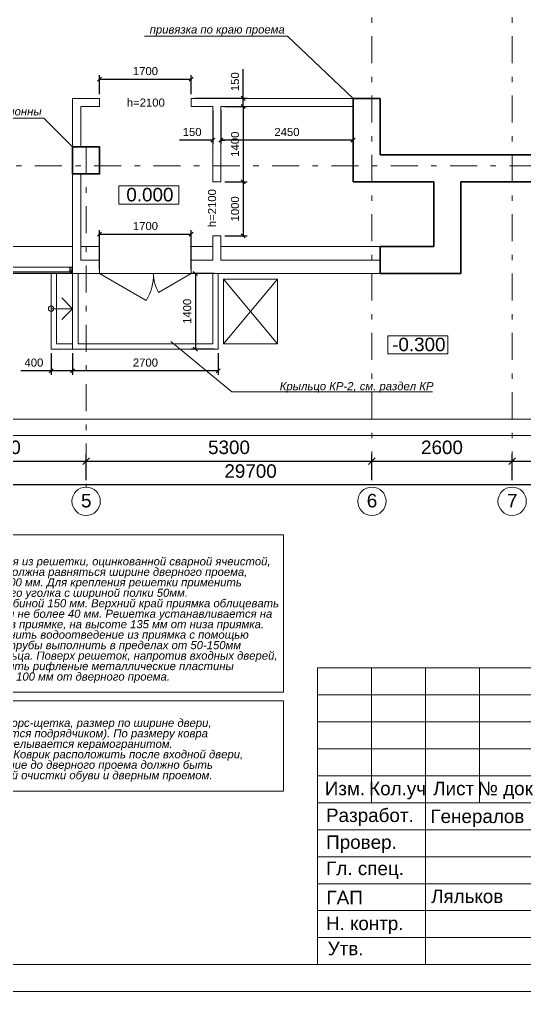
# Model space of a CAD drawing. Header units: metres. Extents: x 315 to 494, y -91 to 12.
# Drawn here: x 423.5 to 432.87, y -79.45 to -61.43 of the extents above; entities that cross this region are included whole.
import ezdxf
from ezdxf.enums import TextEntityAlignment as Align

# ---------------------------------------------------------------- set-up
doc = ezdxf.new("R2010")
doc.units = ezdxf.units.M
doc.header["$MEASUREMENT"] = 0
doc.linetypes.add('( Dashdot )', pattern=[1.001, 0.5, -0.25, 0.001, -0.25])
doc.layers.add('Level 50', color=7, linetype='Continuous', lineweight=0)
doc.layers.add('Level 63', color=7, linetype='Continuous', lineweight=0)
doc.styles.get("Standard").update_dxf_attribs({"font": 'times.ttf'})
doc.styles.add('Style-Arial', font='arial.ttf')
doc.styles.add('Style-Arial IF', font='ariali.ttf')
doc.dimstyles.get("Standard").update_dxf_attribs({"dimtxt": 0.18, "dimasz": 0.18, "dimexe": 0.18, "dimexo": 0.0625, "dimgap": 0.09, "dimtad": 0, "dimtih": 1, "dimtoh": 1, "dimdec": 4, "dimzin": 0, "dimdsep": 46, "dimtxsty": 'Standard', "dimcen": 0.09, "dimadec": 0, "dimazin": 0, "dimtfac": 1, "dimtdec": 4, "dimtofl": 0, "dimtmove": 0, "dimatfit": 3, "dimfxl": 1, "dimtolj": 1, "dimtzin": 0, "dimarcsym": 0})

# ---------------------------------------------------------------- blocks, each defined once
blk = doc.blocks.new('*U47')
at = {"layer": 'Level 50', "color": 7, "linetype": 'Continuous', "lineweight": 13}
blk.add_line((-18.926, -14), (20.013, -14), dxfattribs=at)
at = {"layer": 'Level 50', "color": 7, "linetype": 'Continuous', "lineweight": 0}
blk.add_line((20.513, -14.5), (-20.487, -14.5), dxfattribs=at)
at = {"layer": 'Level 63', "color": 7, "linetype": 'Continuous', "lineweight": 13}
for p, q in [((1.513, -8.5), (20.013, -8.5)), ((1.513, -8.5), (1.513, -14)), ((2.513, -8.5), (2.513, -11)), ((3.513, -8.5), (3.513, -14)), ((4.513, -8.5), (4.513, -11)), ((1.513, -10.5), (8.013, -10.5)), ((1.513, -11), (8.013, -11))]:
    blk.add_line(p, q, dxfattribs=at)
at = {"layer": 'Level 63', "color": 7, "linetype": 'Continuous', "lineweight": 0}
for p, q in [((1.513, -9), (8.013, -9)), ((1.513, -9.5), (8.013, -9.5)), ((1.513, -10), (8.013, -10)), ((1.513, -11.5), (8.013, -11.5)), ((1.513, -12), (8.013, -12)), ((1.513, -12.5), (8.013, -12.5)), ((1.513, -13), (8.013, -13)), ((1.513, -13.5), (8.013, -13.5))]:
    blk.add_line(p, q, dxfattribs=at)
at = {"layer": 'Level 63', "color": 7, "linetype": 'Continuous', "lineweight": 0, "style": 'Style-Arial'}
for s, p in [('Изм.', (2.02, -10.735)), ('Кол.уч', (2.997, -10.735)), ('Лист', (4.036, -10.735)), ('№ док', (4.994, -10.735)), ('Разработ.', (2.482, -11.231)), ('Провер.', (2.327, -11.729)), ('Гл. спец.', (2.393, -12.216)), ('ГАП', (2.014, -12.757)), ('Н. контр.', (2.388, -13.235)), ('Утв.', (2.032, -13.702))]:
    blk.add_text(s, height=0.25, dxfattribs=at).set_placement(p, align=Align.MIDDLE_CENTER)
blk = doc.blocks.new('_Oblique')
at = {"color": 0, "linetype": 'ByBlock', "lineweight": -2}
blk.add_line((0.5, 0.5), (-0.5, -0.5), dxfattribs=at)
blk = doc.blocks.new('*D370')
at = {"color": 0, "lineweight": -2, "transparency": 16777216}
for p, q in [((421.54, -69.973), (421.54, -69.491)), ((424.74, -69.973), (424.74, -69.491)), ((421.54, -69.616), (424.74, -69.616))]:
    blk.add_line(p, q, dxfattribs=at)
at = {"layer": 'Defpoints', "color": 0, "lineweight": 0, "transparency": 16777216}
for p in [(424.74, -69.616), (421.54, -70.098), (424.74, -70.098)]:
    blk.add_point(p, dxfattribs=at)
at = {"color": 0, "lineweight": -2, "transparency": 16777216, "xscale": 0.125, "yscale": 0.125, "zscale": 0.125, "rotation": 180}
blk.add_blockref('_Oblique', (421.54, -69.616), dxfattribs=at)
at = {"color": 0, "lineweight": -2, "transparency": 16777216, "xscale": 0.125, "yscale": 0.125, "zscale": 0.125}
blk.add_blockref('_Oblique', (424.74, -69.616), dxfattribs=at)
at = {"color": 0, "lineweight": 0, "transparency": 16777216, "insert": (423.14, -69.363), "char_height": 0.25, "attachment_point": 5, "style": 'Style-Arial'}
blk.add_mtext('\\A1;3200', dxfattribs=at)
blk = doc.blocks.new('*D371')
at = {"color": 0, "lineweight": -2, "transparency": 16777216}
for p, q in [((424.74, -69.973), (424.74, -69.491)), ((430.04, -69.973), (430.04, -69.491)), ((424.74, -69.616), (430.04, -69.616))]:
    blk.add_line(p, q, dxfattribs=at)
at = {"layer": 'Defpoints', "color": 0, "lineweight": 0, "transparency": 16777216}
for p in [(430.04, -69.616), (424.74, -70.098), (430.04, -70.098)]:
    blk.add_point(p, dxfattribs=at)
at = {"color": 0, "lineweight": -2, "transparency": 16777216, "xscale": 0.125, "yscale": 0.125, "zscale": 0.125, "rotation": 180}
blk.add_blockref('_Oblique', (424.74, -69.616), dxfattribs=at)
at = {"color": 0, "lineweight": -2, "transparency": 16777216, "xscale": 0.125, "yscale": 0.125, "zscale": 0.125}
blk.add_blockref('_Oblique', (430.04, -69.616), dxfattribs=at)
at = {"color": 0, "lineweight": 0, "transparency": 16777216, "insert": (427.39, -69.363), "char_height": 0.25, "attachment_point": 5, "style": 'Style-Arial'}
blk.add_mtext('\\A1;5300', dxfattribs=at)
blk = doc.blocks.new('*D372')
at = {"color": 0, "lineweight": -2, "transparency": 16777216}
for p, q in [((430.04, -69.973), (430.04, -69.491)), ((432.64, -69.973), (432.64, -69.491)), ((430.04, -69.616), (432.64, -69.616))]:
    blk.add_line(p, q, dxfattribs=at)
at = {"layer": 'Defpoints', "color": 0, "lineweight": 0, "transparency": 16777216}
for p in [(432.64, -69.616), (430.04, -70.098), (432.64, -70.098)]:
    blk.add_point(p, dxfattribs=at)
at = {"color": 0, "lineweight": -2, "transparency": 16777216, "xscale": 0.125, "yscale": 0.125, "zscale": 0.125, "rotation": 180}
blk.add_blockref('_Oblique', (430.04, -69.616), dxfattribs=at)
at = {"color": 0, "lineweight": -2, "transparency": 16777216, "xscale": 0.125, "yscale": 0.125, "zscale": 0.125}
blk.add_blockref('_Oblique', (432.64, -69.616), dxfattribs=at)
at = {"color": 0, "lineweight": 0, "transparency": 16777216, "insert": (431.34, -69.363), "char_height": 0.25, "attachment_point": 5, "style": 'Style-Arial'}
blk.add_mtext('\\A1;2600', dxfattribs=at)
blk = doc.blocks.new('*D373')
at = {"color": 0, "lineweight": -2, "transparency": 16777216}
for p, q in [((432.64, -69.973), (432.64, -69.491)), ((442.64, -69.973), (442.64, -69.491)), ((432.64, -69.616), (442.64, -69.616))]:
    blk.add_line(p, q, dxfattribs=at)
at = {"layer": 'Defpoints', "color": 0, "lineweight": 0, "transparency": 16777216}
for p in [(442.64, -69.616), (432.64, -70.098), (442.64, -70.098)]:
    blk.add_point(p, dxfattribs=at)
at = {"color": 0, "lineweight": -2, "transparency": 16777216, "xscale": 0.125, "yscale": 0.125, "zscale": 0.125, "rotation": 180}
blk.add_blockref('_Oblique', (432.64, -69.616), dxfattribs=at)
at = {"color": 0, "lineweight": -2, "transparency": 16777216, "xscale": 0.125, "yscale": 0.125, "zscale": 0.125}
blk.add_blockref('_Oblique', (442.64, -69.616), dxfattribs=at)
at = {"color": 0, "lineweight": 0, "transparency": 16777216, "insert": (437.64, -69.363), "char_height": 0.25, "attachment_point": 5, "style": 'Style-Arial'}
blk.add_mtext('\\A1;10000', dxfattribs=at)
blk = doc.blocks.new('*D375')
at = {"color": 0, "lineweight": -2, "transparency": 16777216}
for p, q in [((412.94, -69.973), (412.94, -69.93)), ((442.64, -69.973), (442.64, -69.93)), ((442.64, -70.055), (412.94, -70.055))]:
    blk.add_line(p, q, dxfattribs=at)
at = {"layer": 'Defpoints', "color": 0, "lineweight": 0, "transparency": 16777216}
for p in [(412.94, -70.055), (412.94, -70.098), (442.64, -70.098)]:
    blk.add_point(p, dxfattribs=at)
at = {"color": 0, "lineweight": -2, "transparency": 16777216, "xscale": 0.125, "yscale": 0.125, "zscale": 0.125, "rotation": 180}
blk.add_blockref('_Oblique', (412.94, -70.055), dxfattribs=at)
at = {"color": 0, "lineweight": -2, "transparency": 16777216, "xscale": 0.125, "yscale": 0.125, "zscale": 0.125}
blk.add_blockref('_Oblique', (442.64, -70.055), dxfattribs=at)
at = {"color": 0, "lineweight": 0, "transparency": 16777216, "insert": (427.79, -69.803), "char_height": 0.25, "attachment_point": 5, "style": 'Style-Arial'}
blk.add_mtext('\\A1;29700', dxfattribs=at)
blk = doc.blocks.new('*D388')
at = {"color": 0, "linetype": 'Continuous', "lineweight": -2, "transparency": 16777216}
for p, q in [((424.99, -62.815), (424.99, -62.462)), ((424.99, -62.537), (426.69, -62.537)), ((426.69, -62.815), (426.69, -62.462))]:
    blk.add_line(p, q, dxfattribs=at)
at = {"layer": 'Defpoints', "color": 0, "linetype": 'Continuous', "lineweight": 0, "transparency": 16777216}
for p in [(426.69, -62.537), (424.99, -62.89), (426.69, -62.89)]:
    blk.add_point(p, dxfattribs=at)
at = {"color": 0, "linetype": 'Continuous', "lineweight": -2, "transparency": 16777216, "xscale": 0.075, "yscale": 0.075, "zscale": 0.075, "rotation": 180}
blk.add_blockref('_Oblique', (424.99, -62.537), dxfattribs=at)
at = {"color": 0, "linetype": 'Continuous', "lineweight": -2, "transparency": 16777216, "xscale": 0.075, "yscale": 0.075, "zscale": 0.075}
blk.add_blockref('_Oblique', (426.69, -62.537), dxfattribs=at)
at = {"color": 0, "linetype": 'Continuous', "lineweight": 0, "transparency": 16777216, "insert": (425.84, -62.386), "char_height": 0.15, "attachment_point": 5, "style": 'Style-Arial'}
blk.add_mtext('\\A1;1700', dxfattribs=at)
blk = doc.blocks.new('*D389')
at = {"color": 0, "linetype": 'Continuous', "lineweight": -2, "transparency": 16777216}
for p, q in [((424.99, -66.065), (424.99, -65.335)), ((424.99, -65.41), (426.69, -65.41)), ((426.69, -66.065), (426.69, -65.335))]:
    blk.add_line(p, q, dxfattribs=at)
at = {"layer": 'Defpoints', "color": 0, "linetype": 'Continuous', "lineweight": 0, "transparency": 16777216}
for p in [(426.69, -65.41), (424.99, -66.14), (426.69, -66.14)]:
    blk.add_point(p, dxfattribs=at)
at = {"color": 0, "linetype": 'Continuous', "lineweight": -2, "transparency": 16777216, "xscale": 0.075, "yscale": 0.075, "zscale": 0.075, "rotation": 180}
blk.add_blockref('_Oblique', (424.99, -65.41), dxfattribs=at)
at = {"color": 0, "linetype": 'Continuous', "lineweight": -2, "transparency": 16777216, "xscale": 0.075, "yscale": 0.075, "zscale": 0.075}
blk.add_blockref('_Oblique', (426.69, -65.41), dxfattribs=at)
at = {"color": 0, "linetype": 'Continuous', "lineweight": 0, "transparency": 16777216, "insert": (425.84, -65.259), "char_height": 0.15, "attachment_point": 5, "style": 'Style-Arial'}
blk.add_mtext('\\A1;1700', dxfattribs=at)
blk = doc.blocks.new('*D391')
at = {"color": 0, "linetype": 'Continuous', "lineweight": -2, "transparency": 16777216}
for p, q in [((427.24, -63.115), (427.24, -63.741)), ((429.69, -63.115), (429.69, -63.741)), ((429.69, -63.666), (427.24, -63.666))]:
    blk.add_line(p, q, dxfattribs=at)
at = {"layer": 'Defpoints', "color": 0, "linetype": 'Continuous', "lineweight": 0, "transparency": 16777216}
for p in [(427.24, -63.04), (429.69, -63.04), (427.24, -63.666)]:
    blk.add_point(p, dxfattribs=at)
at = {"color": 0, "linetype": 'Continuous', "lineweight": -2, "transparency": 16777216, "xscale": 0.075, "yscale": 0.075, "zscale": 0.075, "rotation": 180}
blk.add_blockref('_Oblique', (427.24, -63.666), dxfattribs=at)
at = {"color": 0, "linetype": 'Continuous', "lineweight": -2, "transparency": 16777216, "xscale": 0.075, "yscale": 0.075, "zscale": 0.075}
blk.add_blockref('_Oblique', (429.69, -63.666), dxfattribs=at)
at = {"color": 0, "linetype": 'Continuous', "lineweight": 0, "transparency": 16777216, "insert": (428.465, -63.515), "char_height": 0.15, "attachment_point": 5, "style": 'Style-Arial'}
blk.add_mtext('\\A1;2450', dxfattribs=at)
blk = doc.blocks.new('*D390')
at = {"color": 0, "linetype": 'Continuous', "lineweight": -2, "transparency": 16777216}
for p, q in [((427.09, -63.115), (427.09, -63.741)), ((427.24, -63.115), (427.24, -63.741)), ((427.09, -63.666), (426.474, -63.666)), ((427.24, -63.666), (427.315, -63.666))]:
    blk.add_line(p, q, dxfattribs=at)
at = {"layer": 'Defpoints', "color": 0, "linetype": 'Continuous', "lineweight": 0, "transparency": 16777216}
for p in [(427.09, -63.04), (427.24, -63.04), (427.09, -63.666)]:
    blk.add_point(p, dxfattribs=at)
at = {"color": 0, "linetype": 'Continuous', "lineweight": -2, "transparency": 16777216, "xscale": 0.075, "yscale": 0.075, "zscale": 0.075}
blk.add_blockref('_Oblique', (427.09, -63.666), dxfattribs=at)
at = {"color": 0, "linetype": 'Continuous', "lineweight": -2, "transparency": 16777216, "xscale": 0.075, "yscale": 0.075, "zscale": 0.075, "rotation": 180}
blk.add_blockref('_Oblique', (427.24, -63.666), dxfattribs=at)
at = {"color": 0, "linetype": 'Continuous', "lineweight": 0, "transparency": 16777216, "insert": (426.707, -63.515), "char_height": 0.15, "attachment_point": 5, "style": 'Style-Arial'}
blk.add_mtext('\\A1;150', dxfattribs=at)
blk = doc.blocks.new('*D393')
at = {"color": 0, "linetype": 'Continuous', "lineweight": -2, "transparency": 16777216}
for p, q in [((427.315, -63.04), (427.729, -63.04)), ((427.654, -63.04), (427.654, -64.44)), ((427.315, -64.44), (427.729, -64.44))]:
    blk.add_line(p, q, dxfattribs=at)
at = {"layer": 'Defpoints', "color": 0, "linetype": 'Continuous', "lineweight": 0, "transparency": 16777216}
for p in [(427.24, -63.04), (427.24, -64.44), (427.654, -64.44)]:
    blk.add_point(p, dxfattribs=at)
at = {"color": 0, "linetype": 'Continuous', "lineweight": -2, "transparency": 16777216, "xscale": 0.075, "yscale": 0.075, "zscale": 0.075}
for p, rotation in [((427.654, -63.04), 90), ((427.654, -64.44), 270)]:
    blk.add_blockref('_Oblique', p, dxfattribs=dict(at, rotation=rotation))
at = {"color": 0, "linetype": 'Continuous', "lineweight": 0, "transparency": 16777216, "insert": (427.502, -63.74), "char_height": 0.15, "attachment_point": 5, "rotation": 90, "style": 'Style-Arial'}
blk.add_mtext('\\A1;1400', dxfattribs=at)
blk = doc.blocks.new('*D392')
at = {"color": 0, "linetype": 'Continuous', "lineweight": -2, "transparency": 16777216}
for p, q in [((427.315, -64.44), (427.729, -64.44)), ((427.654, -64.44), (427.654, -65.44)), ((427.315, -65.44), (427.729, -65.44))]:
    blk.add_line(p, q, dxfattribs=at)
at = {"layer": 'Defpoints', "color": 0, "linetype": 'Continuous', "lineweight": 0, "transparency": 16777216}
for p in [(427.24, -64.44), (427.24, -65.44), (427.654, -65.44)]:
    blk.add_point(p, dxfattribs=at)
at = {"color": 0, "linetype": 'Continuous', "lineweight": -2, "transparency": 16777216, "xscale": 0.075, "yscale": 0.075, "zscale": 0.075}
for p, rotation in [((427.654, -64.44), 90), ((427.654, -65.44), 270)]:
    blk.add_blockref('_Oblique', p, dxfattribs=dict(at, rotation=rotation))
at = {"color": 0, "linetype": 'Continuous', "lineweight": 0, "transparency": 16777216, "insert": (427.502, -64.94), "char_height": 0.15, "attachment_point": 5, "rotation": 90, "style": 'Style-Arial'}
blk.add_mtext('\\A1;1000', dxfattribs=at)
blk = doc.blocks.new('*D394')
at = {"color": 0, "linetype": 'Continuous', "lineweight": -2, "transparency": 16777216}
for p, q in [((427.654, -62.89), (427.654, -62.348)), ((426.765, -62.89), (427.729, -62.89)), ((427.654, -63.04), (427.654, -62.89)), ((427.315, -63.04), (427.729, -63.04))]:
    blk.add_line(p, q, dxfattribs=at)
at = {"layer": 'Defpoints', "color": 0, "linetype": 'Continuous', "lineweight": 0, "transparency": 16777216}
for p in [(426.69, -62.89), (427.654, -62.89), (427.24, -63.04)]:
    blk.add_point(p, dxfattribs=at)
at = {"color": 0, "linetype": 'Continuous', "lineweight": -2, "transparency": 16777216, "xscale": 0.075, "yscale": 0.075, "zscale": 0.075}
for p, rotation in [((427.654, -62.89), 90), ((427.654, -63.04), 270)]:
    blk.add_blockref('_Oblique', p, dxfattribs=dict(at, rotation=rotation))
at = {"color": 0, "linetype": 'Continuous', "lineweight": 0, "transparency": 16777216, "insert": (427.502, -62.582), "char_height": 0.15, "attachment_point": 5, "rotation": 90, "style": 'Style-Arial'}
blk.add_mtext('\\A1;150', dxfattribs=at)
blk = doc.blocks.new('*D403')
at = {"color": 0, "linetype": 'Continuous', "lineweight": -2, "transparency": 16777216}
for p, q in [((427.115, -66.14), (426.691, -66.14)), ((426.766, -66.14), (426.766, -67.54)), ((427.115, -67.54), (426.691, -67.54))]:
    blk.add_line(p, q, dxfattribs=at)
at = {"layer": 'Defpoints', "color": 0, "linetype": 'Continuous', "lineweight": 0, "transparency": 16777216}
for p in [(427.19, -66.14), (426.766, -67.54), (427.19, -67.54)]:
    blk.add_point(p, dxfattribs=at)
at = {"color": 0, "linetype": 'Continuous', "lineweight": -2, "transparency": 16777216, "xscale": 0.075, "yscale": 0.075, "zscale": 0.075}
for p, rotation in [((426.766, -66.14), 90), ((426.766, -67.54), 270)]:
    blk.add_blockref('_Oblique', p, dxfattribs=dict(at, rotation=rotation))
at = {"color": 0, "linetype": 'Continuous', "lineweight": 0, "transparency": 16777216, "insert": (426.615, -66.84), "char_height": 0.15, "attachment_point": 5, "rotation": 90, "style": 'Style-Arial'}
blk.add_mtext('\\A1;1400', dxfattribs=at)
blk = doc.blocks.new('*D405')
at = {"color": 0, "linetype": 'Continuous', "lineweight": -2, "transparency": 16777216}
for p, q in [((424.49, -67.615), (424.49, -68.017)), ((427.19, -67.615), (427.19, -68.017)), ((427.19, -67.942), (424.49, -67.942))]:
    blk.add_line(p, q, dxfattribs=at)
at = {"layer": 'Defpoints', "color": 0, "linetype": 'Continuous', "lineweight": 0, "transparency": 16777216}
for p in [(424.49, -67.54), (427.19, -67.54), (424.49, -67.942)]:
    blk.add_point(p, dxfattribs=at)
at = {"color": 0, "linetype": 'Continuous', "lineweight": -2, "transparency": 16777216, "xscale": 0.075, "yscale": 0.075, "zscale": 0.075, "rotation": 180}
blk.add_blockref('_Oblique', (424.49, -67.942), dxfattribs=at)
at = {"color": 0, "linetype": 'Continuous', "lineweight": -2, "transparency": 16777216, "xscale": 0.075, "yscale": 0.075, "zscale": 0.075}
blk.add_blockref('_Oblique', (427.19, -67.942), dxfattribs=at)
at = {"color": 0, "linetype": 'Continuous', "lineweight": 0, "transparency": 16777216, "insert": (425.84, -67.791), "char_height": 0.15, "attachment_point": 5, "style": 'Style-Arial'}
blk.add_mtext('\\A1;2700', dxfattribs=at)
blk = doc.blocks.new('*D404')
at = {"color": 0, "linetype": 'Continuous', "lineweight": -2, "transparency": 16777216}
for p, q in [((424.09, -67.615), (424.09, -68.017)), ((424.49, -67.615), (424.49, -68.017)), ((424.09, -67.942), (423.528, -67.942)), ((424.49, -67.942), (424.09, -67.942))]:
    blk.add_line(p, q, dxfattribs=at)
at = {"layer": 'Defpoints', "color": 0, "linetype": 'Continuous', "lineweight": 0, "transparency": 16777216}
for p in [(424.09, -67.54), (424.49, -67.54), (424.09, -67.942)]:
    blk.add_point(p, dxfattribs=at)
at = {"color": 0, "linetype": 'Continuous', "lineweight": -2, "transparency": 16777216, "xscale": 0.075, "yscale": 0.075, "zscale": 0.075, "rotation": 180}
blk.add_blockref('_Oblique', (424.09, -67.942), dxfattribs=at)
at = {"color": 0, "linetype": 'Continuous', "lineweight": -2, "transparency": 16777216, "xscale": 0.075, "yscale": 0.075, "zscale": 0.075}
blk.add_blockref('_Oblique', (424.49, -67.942), dxfattribs=at)
at = {"color": 0, "linetype": 'Continuous', "lineweight": 0, "transparency": 16777216, "insert": (423.772, -67.791), "char_height": 0.15, "attachment_point": 5, "style": 'Style-Arial'}
blk.add_mtext('\\A1;400', dxfattribs=at)
blk = doc.blocks.new('*U119')
at = {"color": 1, "linetype": 'Continuous', "lineweight": 13}
blk.add_line((0, 0.06), (0, -0.06), dxfattribs=at)
at = {"color": 1, "linetype": 'Continuous', "lineweight": 13, "flags": 128}
for points in [[(-0.025, 0.06), (0.025, 0.06), (0.025, -0.01), (-0.025, -0.01), (-0.025, 0.06)], [(-0.025, -0.05), (0.025, -0.05), (0.025, -0.06), (-0.025, -0.06), (-0.025, -0.05)]]:
    blk.add_lwpolyline(points, close=True, dxfattribs=at)
for points in [[(-0.015, -0.025), (-0.025, -0.025), (-0.025, -0.01), (0.025, -0.01), (0.025, -0.025), (0.015, -0.025)], [(0.015, -0.025), (0.015, -0.05), (-0.015, -0.05), (-0.015, -0.025)]]:
    blk.add_lwpolyline(points, dxfattribs=at)

msp = doc.modelspace()

# ---------------------------------------------------------------- linework, layer by layer
at = {"color": 1, "linetype": '( Dashdot )', "lineweight": 0}
for p, q in [((430.04040634, -51.84026234), (430.04040634, -70.09831554)), ((432.64040634, -51.84026234), (432.64040634, -70.09831554)), ((424.74040634, -63.79026234), (424.74040634, -70.09831554)), ((442.99040634, -64.14026234), (409.70207287, -64.14026234))]:
    msp.add_line(p, q, dxfattribs=at)
at = {"color": 1, "linetype": 'Continuous', "lineweight": 0}
for p, q in [((428.47266225, -61.73744138), (425.82001981, -61.73744138)), ((429.69040634, -62.89026234), (428.47266225, -61.73744138)), ((423.95488059, -63.25586339), (421.21105357, -63.25586339)), ((424.49040634, -63.79026234), (423.95488059, -63.25586339)), ((424.19040634, -66.14026234), (424.19040634, -67.44026234)), ((424.59040634, -66.14026234), (424.59040634, -67.44026234)), ((424.99040634, -66.14026234), (426.69040634, -66.14026234)), ((427.09040634, -66.14026234), (427.09040634, -67.44026234)), ((424.19040634, -67.44026234), (424.49040634, -67.44026234)), ((424.59040634, -67.44026234), (427.09040634, -67.44026234))]:
    msp.add_line(p, q, dxfattribs=at)
at = {"color": 1, "linetype": 'Continuous', "lineweight": 13}
for p, q in [((424.49040634, -63.79026234), (424.49040634, -62.89026234)), ((424.99040634, -62.89026234), (424.49040634, -62.89026234)), ((424.99040634, -63.04026234), (424.99040634, -62.89026234)), ((429.69040634, -62.89026234), (426.69040634, -62.89026234)), ((426.69040634, -63.04026234), (426.69040634, -62.89026234)), ((424.64040634, -63.79026234), (424.64040634, -63.04026234)), ((424.99040634, -63.04026234), (424.64040634, -63.04026234)), ((427.09040634, -63.04026234), (426.69040634, -63.04026234)), ((427.09040634, -63.04026234), (427.09040634, -64.44026234)), ((429.69040634, -63.04026234), (427.24040634, -63.04026234)), ((427.24040634, -63.04026234), (427.24040634, -64.44026234)), ((424.49040634, -64.29026234), (424.49040634, -66.14026234)), ((424.64040634, -64.29026234), (424.64040634, -65.89026234)), ((427.09040634, -64.44026234), (427.24040634, -64.44026234)), ((427.09040634, -65.44026234), (427.24040634, -65.44026234)), ((427.09040634, -65.44026234), (427.09040634, -65.89026234)), ((427.24040634, -65.44026234), (427.24040634, -65.89026234)), ((424.64040634, -65.89026234), (424.99040634, -65.89026234)), ((424.99040634, -65.89026234), (424.99040634, -66.14026234)), ((426.69040634, -65.89026234), (427.09040634, -65.89026234)), ((426.69040634, -65.89026234), (426.69040634, -66.14026234)), ((427.24040634, -65.89026234), (430.19040634, -65.89026234)), ((424.09040634, -66.14026234), (424.09040634, -67.54026234)), ((424.49040634, -66.14026234), (424.99040634, -66.14026234)), ((424.49040634, -66.14026234), (424.49040634, -67.54026234)), ((426.69040634, -66.14026234), (430.19040634, -66.14026234)), ((427.19040634, -66.14026234), (427.19040634, -67.54026234)), ((427.29040634, -66.24026234), (428.29040634, -67.44026234)), ((427.29040634, -67.44026234), (428.29040634, -66.24026234)), ((424.28831742, -66.58817343), (424.49040634, -66.79026234)), ((424.49040634, -66.79026234), (424.09040634, -66.79026234)), ((424.28831742, -66.99235126), (424.49040634, -66.79026234)), ((424.09040634, -67.54026234), (427.19040634, -67.54026234))]:
    msp.add_line(p, q, dxfattribs=at)
at = {"color": 7, "linetype": 'Continuous', "lineweight": 30}
for p, q in [((430.19040634, -62.89026234), (429.69040634, -62.89026234)), ((431.19040634, -64.44026234), (431.19040634, -65.64026234))]:
    msp.add_line(p, q, dxfattribs=at)
at = {"lineweight": 30}
for p, q in [((429.69040634, -62.89026234), (429.69040634, -64.44026234)), ((430.19040634, -62.89026234), (430.19040634, -63.94026234)), ((433.19040634, -63.94026234), (430.19040634, -63.94026234)), ((431.19040634, -64.44026234), (429.69040634, -64.44026234)), ((433.19040634, -64.44026234), (431.69040634, -64.44026234)), ((431.69040634, -64.44026234), (431.69040634, -66.14026234)), ((430.19040634, -65.64026234), (430.19040634, -66.14026234)), ((430.19040634, -65.64026234), (431.19040634, -65.64026234)), ((430.19040634, -66.14026234), (431.69040634, -66.14026234))]:
    msp.add_line(p, q, dxfattribs=at)
at = {"color": 7, "linetype": 'Continuous', "lineweight": 0}
for p, q in [((416.29040634, -65.64026234), (424.49040634, -65.64026234)), ((424.64040634, -65.64026234), (424.99040634, -65.64026234)), ((424.99040634, -65.64026234), (424.99040634, -65.89026234)), ((426.69040634, -65.64026234), (426.69040634, -65.89026234)), ((426.69040634, -65.64026234), (427.09040634, -65.64026234)), ((427.24040634, -65.64026234), (430.19040634, -65.64026234)), ((416.29040634, -66.14026234), (424.49040634, -66.14026234)), ((426.30845411, -67.40055465), (427.44411665, -68.32986211)), ((427.44411665, -68.32986211), (431.16610557, -68.32986211))]:
    msp.add_line(p, q, dxfattribs=at)
at = {"color": 1, "lineweight": 13}
for p, q in [((425.85643174, -66.64026234), (424.99040634, -66.14026234)), ((426.08418856, -66.49026234), (426.69040634, -66.14026234))]:
    msp.add_line(p, q, dxfattribs=at)
at = {"lineweight": 0}
for p, q in [((410.51785414, -68.84026234), (446.49040634, -68.84026234)), ((410.51785414, -69.14026234), (446.49040634, -69.14026234))]:
    msp.add_line(p, q, dxfattribs=at)
at = {"color": 7, "linetype": 'Continuous', "lineweight": 30, "flags": 128}
msp.add_lwpolyline([(424.49040634, -63.79026234), (424.99040634, -63.79026234), (424.99040634, -64.29026234), (424.49040634, -64.29026234), (424.49040634, -63.79026234)], close=True, dxfattribs=at)
at = {"color": 7, "linetype": 'Continuous', "lineweight": 13, "flags": 128}
for points in [[(425.34605801, -64.51470366), (426.45671221, -64.51470366), (426.45671221, -64.85031424), (425.34605801, -64.85031424), (425.34605801, -64.51470366)], [(430.33849724, -67.29218022), (431.44915144, -67.29218022), (431.44915144, -67.6277908), (430.33849724, -67.6277908), (430.33849724, -67.29218022)]]:
    msp.add_lwpolyline(points, close=True, dxfattribs=at)
at = {"color": 1, "linetype": 'Continuous', "lineweight": 0, "flags": 128}
for points in [[(424.49040634, -66.02026234), (424.49040634, -66.14026234), (416.29040634, -66.14026234), (416.29040634, -66.02026234), (424.49040634, -66.02026234)], [(418.38970475, -70.98571802), (428.3992852, -70.98571802), (428.3992852, -73.90432426), (418.38970475, -73.90432426), (418.38970475, -70.98571802)], [(418.38970475, -74.06404898), (428.3992852, -74.06404898), (428.3992852, -75.73834335), (418.38970475, -75.73834335), (418.38970475, -74.06404898)]]:
    msp.add_lwpolyline(points, close=True, dxfattribs=at)
at = {"color": 1, "linetype": 'Continuous', "lineweight": 13, "flags": 128}
for points in [[(416.33040634, -66.10526234), (424.45040634, -66.10526234), (424.45040634, -66.13026234), (416.33040634, -66.13026234), (416.33040634, -66.10526234)], [(427.29040634, -66.24026234), (428.29040634, -66.24026234), (428.29040634, -67.44026234), (427.29040634, -67.44026234), (427.29040634, -66.24026234)]]:
    msp.add_lwpolyline(points, close=True, dxfattribs=at)
at = {"color": 1, "linetype": 'Continuous', "lineweight": 13}
msp.add_circle((424.09040634, -66.79026234), 0.04900933, dxfattribs=at)
at = {"color": 7, "linetype": 'Continuous', "lineweight": 13}
for centre in [(424.74040634, -70.36167098), (430.04040634, -70.36167098), (432.64040634, -70.36167098)]:
    msp.add_circle(centre, 0.26335544, dxfattribs=at)
at = {"color": 1, "linetype": 'Continuous', "lineweight": 0, "extrusion": (0, 0, -1)}
for centre, radius, start, end in [((-424.99040634, -66.14026234), 1, 180, 210), ((-426.69040634, -66.14026234), 0.7, 330, 0)]:
    msp.add_arc(centre, radius, start, end, dxfattribs=at)

# ---------------------------------------------------------------- block references
at = {"color": 1, "linetype": 'Continuous', "lineweight": 13, "extrusion": (0, 0, -1)}
msp.add_blockref('*U119', (-424.46543624, -66.08022639), dxfattribs=at)
at = {"layer": 'Level 50', "color": 7, "linetype": 'Continuous', "lineweight": 13}
msp.add_blockref('*U47', (427.52032719, -64.95302044), dxfattribs=at)

# ---------------------------------------------------------------- texts
at = {"color": 1, "linetype": 'Continuous', "lineweight": 0}
for s, style, p in [('привязка по краю проема', 'Style-Arial IF', (425.9194939, -61.53830407)), ('h=2100', 'Style-Arial', (425.49492818, -62.89379847)), ('привязка по краю колонны', 'Style-Arial IF', (421.30223815, -63.05672608))]:
    msp.add_text(s, height=0.15, dxfattribs=dict(at, style=style)).set_placement(p, align=Align.TOP_LEFT)
at = {"color": 7, "linetype": 'Continuous', "lineweight": 13, "style": 'Style-Arial'}
for s, p in [('0.000', (425.48625033, -64.55101778)), ('-0.300', (430.41527362, -67.32849434))]:
    msp.add_text(s, height=0.25, dxfattribs=at).set_placement(p, align=Align.TOP_LEFT)
at = {"color": 1, "linetype": 'Continuous', "lineweight": 0, "style": 'Style-Arial'}
msp.add_text('h=2100', height=0.15, rotation=90, dxfattribs=at).set_placement((427.00028753, -65.27882295), align=Align.TOP_LEFT)
at = {"color": 7, "linetype": 'Continuous', "lineweight": 0, "style": 'Style-Arial IF'}
msp.add_text('Крыльцо КР-2, см. раздел КР', height=0.15, dxfattribs=at).set_placement((428.33198213, -68.15206094), align=Align.TOP_LEFT)
at = {"color": 7, "linetype": 'Continuous', "lineweight": 30, "style": 'Style-Arial'}
for s, p in [('5', (424.64541822, -70.22495783)), ('6', (429.94541822, -70.22495783)), ('7', (432.54541822, -70.22495783))]:
    msp.add_text(s, height=0.25, dxfattribs=at).set_placement(p, align=Align.TOP_LEFT)
at = {"color": 7, "linetype": 'Continuous', "lineweight": 0, "style": 'Style-Arial'}
msp.add_text('Генералов', height=0.25, dxfattribs=at).set_placement((431.99606514, -76.07792252), align=Align.TOP_CENTER)
at = {"color": 7, "lineweight": 13, "style": 'Style-Arial'}
msp.add_text('Ляльков', height=0.25, dxfattribs=at).set_placement((431.13968099, -77.56173432), align=Align.TOP_LEFT)
at = {"color": 1, "linetype": 'Continuous', "lineweight": 0, "char_height": 0.15, "attachment_point": 1, "line_spacing_factor": 0.776524, "style": 'Style-Arial IF'}
for s, insert in [('ПЕРВАЯ ЗОНА ОЧИСТКИ.\\PУстройство первой зоны очистки выполняется из решетки, оцинкованной сварной ячеистой,\\Pразмер ячеек 10х30мм. Ширина зоны очистки должна равняться ширине дверного проема,\\Pно не меньше 1200 мм. Длина зоны очистки 1000 мм. Для крепления решетки применить\\Pнесущий каркас из металлического окрашенного уголка с шириной полки 50мм.\\PПод решетками запроектировать приямок глубиной 150 мм. Верхний край приямка облицевать\\Pуголком из нержавеющей стали шириной полки не более 40 мм. Решетка устанавливается на\\Pуголок шириной полки 50мм, смонтированный в приямке, на высоте 135 мм от низа приямка.\\PПри наличии технической возможности выполнить водоотведение из приямка с помощью\\Pпластиковой трубы диаметром 50мм. Выход трубы выполнить в пределах от 50-150мм\\Pот стены (ступени), на боковой стороне крыльца. Поверх решеток, напротив входных дверей,\\Pв качестве устройства «антикаблук» применить рифленые металлические пластины\\P350х150х2 мм. Решетку расположить не далее 100 мм от дверного проема.', (418.63199402, -71.20659524)), ('ВТОРАЯ ЗОНА ОЧИСТКИ.\\PВторая зона очистки — коврик типа «сити», ворс-щетка, размер по ширине двери,\\Pно не менее 1200мм, длина 900мм (приобретается подрядчиком). По размеру ковра\\Pв полу тамбура выполняется углубление и отделывается керамогранитом.\\PПредусмотреть закрепление ковра в приямке.  Коврик расположить после входной двери,\\Pне далее 100 мм от дверного проема. Расстояние до дверного проема должно быть\\Pидентичным с расстоянием между первой зоной очистки обуви и дверным проемом.', (418.58808428, -74.20123843))]:
    msp.add_mtext(s, dxfattribs=dict(at, insert=insert))

# ---------------------------------------------------------------- dimensions: what is measured, and where the dimension line sits
at = {"color": 1, "linetype": 'Continuous', "lineweight": 0}
for base, p1, p2, picture, middle in [((426.69040634, -62.53725561), (424.99040634, -62.89026234), (426.69040634, -62.89026234), '*D388', (425.84040634, -62.38566967)), ((426.69040634, -65.41018468), (424.99040634, -66.14026234), (426.69040634, -66.14026234), '*D389', (425.84040634, -65.25859873))]:
    dim = msp.add_linear_dim(base=base, p1=p1, p2=p2, dimstyle='Standard', override={"dimtxt": 0.15, "dimasz": 0.075, "dimexe": 0.075, "dimexo": 0.075, "dimgap": 0.075, "dimtad": 1, "dimtih": 0, "dimtoh": 0, "dimlfac": 1000, "dimzin": 11, "dimtxsty": 'Style-Arial', "dimblk": 'Oblique', "dimfrac": 2, "dimtzin": 11}, dxfattribs=at)
    dim.commit()
    dim.dimension.update_dxf_attribs({"geometry": picture, "text_midpoint": middle})
for base, p2, angle, picture, middle in [((427.65374824, -62.89026234), (426.69040634, -62.89026234), 90, '*D394', (427.65374824, -62.58187216)), ((427.09040634, -63.66628776), (427.09040634, -63.04026234), 180, '*D390', (426.70701616, -63.66628776))]:
    dim = msp.add_linear_dim(base=base, p1=(427.24040634, -63.04026234), p2=p2, angle=angle, dimstyle='Standard', override={"dimtxt": 0.15, "dimasz": 0.075, "dimexe": 0.075, "dimexo": 0.075, "dimgap": 0.075, "dimtad": 1, "dimtih": 0, "dimtoh": 0, "dimlfac": 1000, "dimzin": 11, "dimtxsty": 'Style-Arial', "dimblk": 'Oblique', "dimfrac": 2, "dimtzin": 11}, dxfattribs=at)
    dim.commit()
    dim.dimension.update_dxf_attribs({"geometry": picture, "text_midpoint": middle, "dimtype": 160})
for base, p1, p2, angle, picture, middle in [((427.24040634, -63.66628776), (429.69040634, -63.04026234), (427.24040634, -63.04026234), 180, '*D391', (428.46540634, -63.51470182)), ((427.65374824, -64.44026234), (427.24040634, -63.04026234), (427.24040634, -64.44026234), 270, '*D393', (427.50216229, -63.74026234)), ((427.65374824, -65.44026234), (427.24040634, -64.44026234), (427.24040634, -65.44026234), 270, '*D392', (427.50216229, -64.94026234)), ((426.76624775, -67.54026234), (427.19040634, -66.14026234), (427.19040634, -67.54026234), 270, '*D403', (426.61466181, -66.84026234)), ((424.09040634, -67.94218374), (424.49040634, -67.54026234), (424.09040634, -67.54026234), 180, '*D404', (423.77193772, -67.79059779)), ((424.49040634, -67.94218374), (427.19040634, -67.54026234), (424.49040634, -67.54026234), 180, '*D405', (425.84040634, -67.79059779))]:
    dim = msp.add_linear_dim(base=base, p1=p1, p2=p2, angle=angle, dimstyle='Standard', override={"dimtxt": 0.15, "dimasz": 0.075, "dimexe": 0.075, "dimexo": 0.075, "dimgap": 0.075, "dimtad": 1, "dimtih": 0, "dimtoh": 0, "dimlfac": 1000, "dimzin": 11, "dimtxsty": 'Style-Arial', "dimblk": 'Oblique', "dimfrac": 2, "dimtzin": 11}, dxfattribs=at)
    dim.commit()
    dim.dimension.update_dxf_attribs({"geometry": picture, "text_midpoint": middle})
at = {"color": 5, "lineweight": 0}
for base, p1, p2, picture, middle in [((424.74040634, -69.61573566), (421.54040634, -70.09831554), (424.74040634, -70.09831554), '*D370', (423.14040634, -69.36300715)), ((430.04040634, -69.61573566), (424.74040634, -70.09831554), (430.04040634, -70.09831554), '*D371', (427.39040634, -69.36300715)), ((432.64040634, -69.61573566), (430.04040634, -70.09831554), (432.64040634, -70.09831554), '*D372', (431.34040634, -69.36309241)), ((442.64040634, -69.61573566), (432.64040634, -70.09831554), (442.64040634, -70.09831554), '*D373', (437.64040634, -69.36309241))]:
    dim = msp.add_linear_dim(base=base, p1=p1, p2=p2, dimstyle='Standard', override={"dimtxt": 0.25, "dimasz": 0.125, "dimexe": 0.125, "dimexo": 0.125, "dimgap": 0.125, "dimtad": 1, "dimtih": 0, "dimtoh": 0, "dimlfac": 1000, "dimzin": 11, "dimtxsty": 'Style-Arial', "dimblk": 'Oblique', "dimfrac": 2, "dimtzin": 11}, dxfattribs=at)
    dim.commit()
    dim.dimension.update_dxf_attribs({"geometry": picture, "text_midpoint": middle})
dim = msp.add_linear_dim(base=(412.94040634, -70.05549723), p1=(442.64040634, -70.09831554), p2=(412.94040634, -70.09831554), angle=180, dimstyle='Standard', override={"dimtxt": 0.25, "dimasz": 0.125, "dimexe": 0.125, "dimexo": 0.125, "dimgap": 0.125, "dimtad": 1, "dimtih": 0, "dimtoh": 0, "dimlfac": 1000, "dimzin": 11, "dimtxsty": 'Style-Arial', "dimblk": 'Oblique', "dimfrac": 2, "dimtzin": 11}, dxfattribs=at)
dim.commit()
dim.dimension.update_dxf_attribs({"geometry": '*D375', "text_midpoint": (427.79040634, -69.80285398)})

doc.saveas('drawing.dxf')
